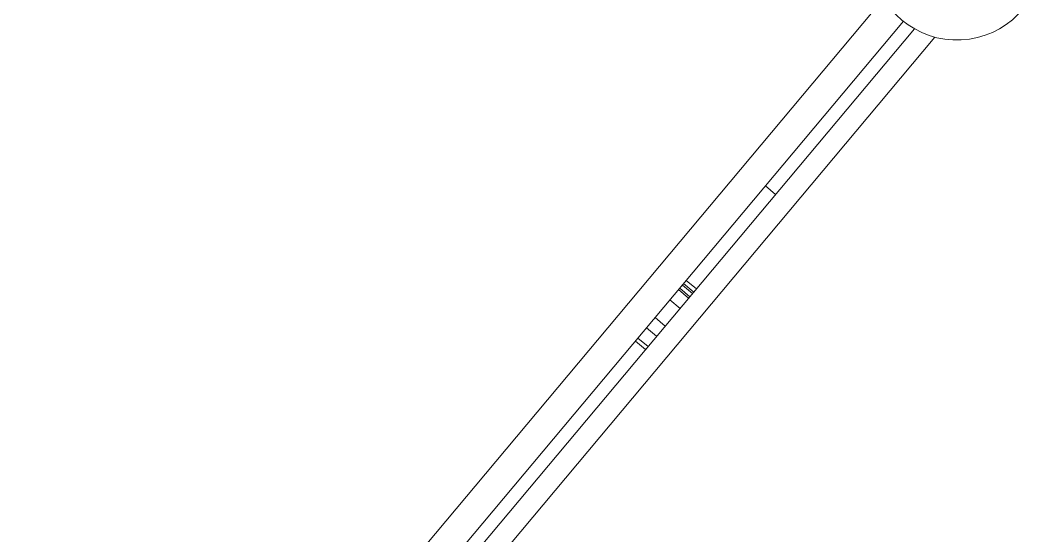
# Model space of a CAD drawing. Header units: metres. Extents: x 822482 to 822767, y 9662202 to 9662512.
# Drawn here: x 822694.6731 to 822694.864, y 9662402.0119 to 9662402.1081 of the extents above; entities that cross this region are included whole.
import ezdxf

# ---------------------------------------------------------------- set-up
doc = ezdxf.new("R2010")
doc.units = ezdxf.units.M
doc.layers.add('ARQ_NE_EQUIPAMENTOS', color=7, linetype='Continuous')

# ---------------------------------------------------------------- blocks, each defined once
blk = doc.blocks.new('20006_ARQ_1400_3PV$0$QSR-005')
at = {"color": 0, "linetype": 'Continuous', "lineweight": 15}
for p, q in [((0.4313834658958021, -0.3354641884412692), (0.4313834658958021, -0.5752702841136379)), ((0.4194030287973208, -0.5995074542394372), (0.4194030287973208, -0.3361179791836038)), ((0.4249624627356458, -0.336976017139774), (0.4249624627356458, -0.5995074542394372)), ((0.4274236804019952, -0.3367266084651019), (0.4274236804019952, -0.5765430658226478)), ((0.4274236804019952, -0.3770856076015665), (0.4249624627356458, -0.3770856076015665)), ((0.4274236804019952, -0.4000835935619553), (0.4249624627356458, -0.4000835935619553)), ((0.4249624627356458, -0.4008582966285006), (0.4274236804019952, -0.4008582966285006)), ((0.4274236804019952, -0.4012212868986693), (0.4249624627356458, -0.4012212868986693)), ((0.4249624627356458, -0.401992935494917), (0.4274236804019952, -0.401992935494917)), ((0.4274236804019952, -0.4023492059304317), (0.4249624627356458, -0.4023492059304317)), ((0.4249624627356458, -0.4048485970255706), (0.4274236804019952, -0.4048485970255706)), ((0.4274236804019952, -0.4091414836801976), (0.4249624627356458, -0.4091414836801976)), ((0.4249624627356458, -0.4116412621715695), (0.4274236804019952, -0.4116412621715695)), ((0.4249624627356458, -0.4141410406629413), (0.4274236804019952, -0.4141410406629413)), ((0.4274236804019952, -0.4148909801702951), (0.4249624627356458, -0.4148909801702951))]:
    blk.add_line(p, q, dxfattribs=at)
blk.add_arc((0.4245851946244693, -0.3209818673667066), 0.01599859760223069, 141.5886104655099, 38.41138953448377, dxfattribs=at)
blk = doc.blocks.new('A$C8f1b9c42')
at = {"layer": 'ARQ_NE_EQUIPAMENTOS', "transparency": 33554687, "rotation": 180.0000000035784}
blk.add_blockref('20006_ARQ_1400_3PV$0$QSR-005', (306.775063325651, -244.0988979833201), dxfattribs=at)

msp = doc.modelspace()

# ---------------------------------------------------------------- block references
at = {"ltscale": 10, "rotation": 140.0090103764572}
msp.add_blockref('A$C8f1b9c42', (822772.889044792, 9662018.469655523), dxfattribs=at)

doc.saveas('drawing.dxf')
